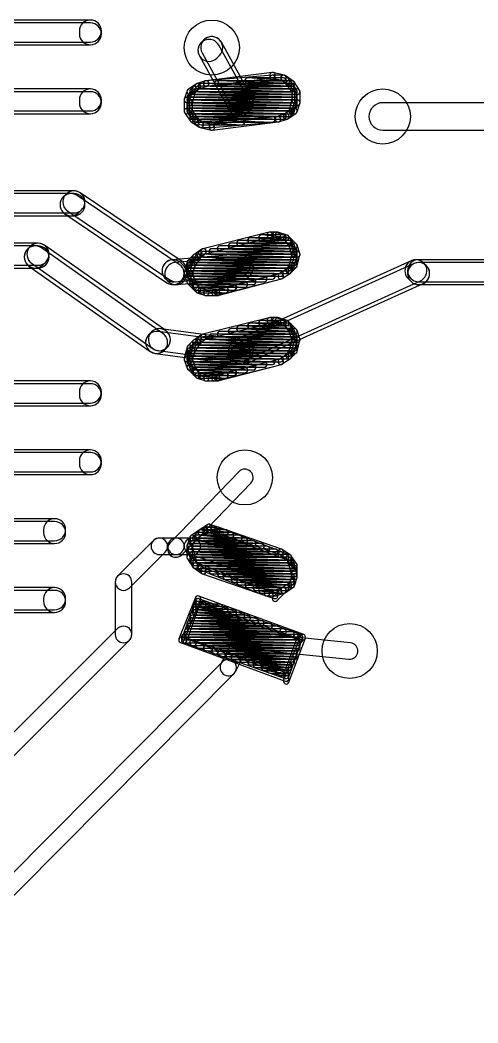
# Model space of a CAD drawing. Extents: x 2.7 to 76.1, y 3.1 to 47.6.
# Drawn here: x 43.65 to 47.87, y 4.08 to 13.33 of the extents above; entities that cross this region are included whole.
import ezdxf

# ---------------------------------------------------------------- set-up
doc = ezdxf.new("R2010")
doc.units = 0

msp = doc.modelspace()

# ---------------------------------------------------------------- linework, layer by layer
for points in [[(44.2976, 13.3255), (39.0652, 13.3255, 1), (39.0652, 13.12225), (44.2976, 13.12225, 1)], [(44.399225, 13.198475), (44.399225, 13.223875, 1), (44.195975, 13.223875), (44.195975, 13.198475, 1)], [(39.0652, 13.09685), (44.2976, 13.09685, 1), (44.2976, 13.3001), (39.0652, 13.3001, 1)], [(45.30075, 12.9971), (45.58015, 12.4891, 1), (45.758245, 12.587045), (45.478845, 13.095045, 1)], [(45.34334, 13.14333), (45.31794, 13.11793, 1), (45.461655, 12.974215), (45.487055, 12.999615, 1)], [(45.783645, 12.612445), (45.504245, 13.120445, 1), (45.32615, 13.0225), (45.60555, 12.5145, 1)], [(45.356355, 12.765395), (45.280155, 12.739995, 1), (45.29624, 12.69175), (45.37244, 12.71715, 1)], [(45.356355, 12.765395), (45.280155, 12.739995, 1), (45.29624, 12.69175), (45.37244, 12.71715, 1)], [(45.971885, 12.81741), (45.362285, 12.76661, 1), (45.36651, 12.715935), (45.97611, 12.766735, 1)], [(45.970845, 12.8427), (45.361245, 12.7665, 1), (45.36755, 12.716045), (45.97715, 12.792245, 1)], [(46.15274, 12.74128), (45.46694, 12.76668, 1), (45.465055, 12.715865), (46.150855, 12.690465, 1)], [(45.466, 12.71585), (46.1264, 12.71585, 1), (46.1264, 12.7667), (45.466, 12.7667, 1)], [(46.12809, 12.76664), (45.74709, 12.79204, 1), (45.743705, 12.741305), (46.124705, 12.715905, 1)], [(45.7454, 12.74125), (46.0756, 12.74125, 1), (46.0756, 12.7921), (45.7454, 12.7921, 1)], [(46.081765, 12.81674), (45.980165, 12.84214, 1), (45.96783, 12.792805), (46.06943, 12.767405, 1)], [(46.0756, 12.8175), (45.974, 12.8175, 1), (45.974, 12.76665), (46.0756, 12.76665, 1)], [(46.144375, 12.75925), (46.093575, 12.81005, 1), (46.05762, 12.774095), (46.10842, 12.723295, 1)], [(46.1659, 12.762425), (46.0897, 12.813225, 1), (46.061495, 12.77092), (46.137695, 12.72012, 1)], [(46.19835, 12.679175), (46.14755, 12.755375, 1), (46.105245, 12.72717), (46.156045, 12.65097, 1)], [(46.22375, 12.679175), (46.17295, 12.755375, 1), (46.130645, 12.72717), (46.181445, 12.65097, 1)], [(44.2976, 12.6905), (39.0652, 12.6905, 1), (39.0652, 12.48725), (44.2976, 12.48725, 1)], [(44.399225, 12.563475), (44.399225, 12.588875, 1), (44.195975, 12.588875), (44.195975, 12.563475, 1)], [(45.187875, 12.673115), (45.162475, 12.596915, 1), (45.21072, 12.58083), (45.23612, 12.65703, 1)], [(45.21273, 12.67124), (45.18733, 12.56964, 1), (45.236665, 12.557305), (45.262065, 12.658905, 1)], [(45.274095, 12.737025), (45.197895, 12.686225, 1), (45.2261, 12.64392), (45.3023, 12.69472, 1)], [(45.27022, 12.73385), (45.21942, 12.68305, 1), (45.255375, 12.647095), (45.306175, 12.697895, 1)], [(46.177905, 12.66509), (45.263505, 12.69049, 1), (45.26209, 12.639655), (46.17649, 12.614255, 1)], [(45.2628, 12.63965), (46.1772, 12.63965, 1), (46.1772, 12.6905), (45.2628, 12.6905, 1)], [(45.2882, 12.66505), (46.1518, 12.66505, 1), (46.1518, 12.7159), (45.2882, 12.7159, 1)], [(46.177925, 12.690485), (45.288925, 12.715885, 1), (45.28747, 12.66506), (46.17647, 12.63966, 1)], [(46.15257, 12.715885), (45.31437, 12.741285, 1), (45.312825, 12.69046), (46.151025, 12.66506, 1)], [(45.3136, 12.69045), (46.1518, 12.69045, 1), (46.1518, 12.7413), (45.3136, 12.7413, 1)], [(46.202625, 12.588875), (46.202625, 12.665075, 1), (46.151775, 12.665075), (46.151775, 12.588875, 1)], [(46.228025, 12.563475), (46.228025, 12.665075, 1), (46.177175, 12.665075), (46.177175, 12.563475, 1)], [(39.0652, 12.46185), (44.2976, 12.46185, 1), (44.2976, 12.6651), (39.0652, 12.6651, 1)], [(45.161175, 12.588875), (45.161175, 12.487275, 1), (45.212025, 12.487275), (45.212025, 12.588875, 1)], [(46.177865, 12.61429), (45.212665, 12.63969, 1), (45.21133, 12.588855), (46.17653, 12.563455, 1)], [(46.177865, 12.58889), (45.212665, 12.61429, 1), (45.21133, 12.563455), (46.17653, 12.538055, 1)], [(46.177865, 12.56349), (45.212665, 12.58889, 1), (45.21133, 12.538055), (46.17653, 12.512655, 1)], [(45.212, 12.58885), (46.1772, 12.58885, 1), (46.1772, 12.6397), (45.212, 12.6397, 1)], [(46.1772, 12.6397), (45.212, 12.6397, 1), (45.212, 12.58885), (46.1772, 12.58885, 1)], [(45.212, 12.58885), (46.1772, 12.58885, 1), (46.1772, 12.6397), (45.212, 12.6397, 1)], [(45.212, 12.56345), (46.1772, 12.56345, 1), (46.1772, 12.6143), (45.212, 12.6143, 1)], [(45.212, 12.53805), (46.1772, 12.53805, 1), (46.1772, 12.5889), (45.212, 12.5889, 1)], [(45.186575, 12.563475), (45.186575, 12.487275, 1), (45.237425, 12.487275), (45.237425, 12.563475, 1)], [(46.177885, 12.63969), (45.238085, 12.66509, 1), (45.23671, 12.614255), (46.17651, 12.588855, 1)], [(45.2374, 12.61425), (46.1772, 12.61425, 1), (46.1772, 12.6651), (45.2374, 12.6651, 1)], [(46.176465, 12.481105), (46.201865, 12.582705, 1), (46.15253, 12.59504), (46.12713, 12.49344, 1)], [(46.20132, 12.47923), (46.22672, 12.55543, 1), (46.178475, 12.571515), (46.153075, 12.495315, 1)], [(45.165445, 12.47317), (45.216245, 12.39697, 1), (45.25855, 12.425175), (45.20775, 12.501375, 1)], [(46.127105, 12.48729), (45.212705, 12.51269, 1), (45.21129, 12.461855), (46.12569, 12.436455, 1)], [(46.152485, 12.53809), (45.212685, 12.56349, 1), (45.21131, 12.512655), (46.15111, 12.487255, 1)], [(46.152485, 12.51269), (45.212685, 12.53809, 1), (45.21131, 12.487255), (46.15111, 12.461855, 1)], [(45.212, 12.51265), (46.1772, 12.51265, 1), (46.1772, 12.5635), (45.212, 12.5635, 1)], [(45.212, 12.48725), (46.1518, 12.48725, 1), (46.1518, 12.5381), (45.212, 12.5381, 1)], [(45.212, 12.46185), (46.1518, 12.46185, 1), (46.1518, 12.5127), (45.212, 12.5127, 1)], [(45.190845, 12.47317), (45.241645, 12.39697, 1), (45.28395, 12.425175), (45.23315, 12.501375, 1)], [(46.07637, 12.461885), (45.23817, 12.487285, 1), (45.236625, 12.43646), (46.074825, 12.41106, 1)], [(45.2374, 12.43645), (46.1264, 12.43645, 1), (46.1264, 12.4873), (45.2374, 12.4873, 1)], [(46.118975, 12.418495), (46.169775, 12.469295, 1), (46.13382, 12.50525), (46.08302, 12.45445, 1)], [(46.1151, 12.41532), (46.1913, 12.46612, 1), (46.163095, 12.508425), (46.086895, 12.457625, 1)], [(53.34, 12.5635), (46.99, 12.5635, 1), (46.99, 12.30945), (53.34, 12.30945, 1)], [(45.2374, 12.41105), (46.0756, 12.41105, 1), (46.0756, 12.4619), (45.2374, 12.4619, 1)], [(45.974875, 12.43648), (45.238275, 12.46188, 1), (45.23652, 12.411065), (45.97312, 12.385665, 1)], [(45.223295, 12.38992), (45.299495, 12.33912, 1), (45.3277, 12.381425), (45.2515, 12.432225, 1)], [(45.69609, 12.411055), (45.26429, 12.436455, 1), (45.261305, 12.38569), (45.693105, 12.36029, 1)], [(45.24482, 12.393095), (45.29562, 12.342295, 1), (45.331575, 12.37825), (45.280775, 12.42905, 1)], [(45.2628, 12.38565), (45.974, 12.38565, 1), (45.974, 12.4365), (45.2628, 12.4365, 1)], [(45.3136, 12.36025), (45.6946, 12.36025, 1), (45.6946, 12.4111), (45.3136, 12.4111, 1)], [(45.41731, 12.334935), (46.02691, 12.385735, 1), (46.022685, 12.43641), (45.413085, 12.38561, 1)], [(45.41835, 12.309645), (46.02795, 12.385845, 1), (46.021645, 12.4363), (45.412045, 12.3601, 1)], [(46.03284, 12.38695), (46.10904, 12.41235, 1), (46.092955, 12.460595), (46.016755, 12.435195, 1)], [(46.03284, 12.38695), (46.10904, 12.41235, 1), (46.092955, 12.460595), (46.016755, 12.435195, 1)], [(45.30743, 12.335605), (45.40903, 12.310205, 1), (45.421365, 12.35954), (45.319765, 12.38494, 1)], [(45.3136, 12.33485), (45.4152, 12.33485, 1), (45.4152, 12.3857), (45.3136, 12.3857, 1)], [(44.1452, 11.7507), (36.195, 11.7507, 1), (36.195, 11.54745), (44.1452, 11.54745, 1)], [(44.07334, 11.72093), (44.04794, 11.69553, 1), (44.191655, 11.551815), (44.217055, 11.577215, 1)], [(45.141895, 11.09828), (44.202095, 11.73328, 1), (44.0883, 11.564865), (45.0281, 10.929865, 1)], [(36.195, 11.52205), (44.1452, 11.52205, 1), (44.1452, 11.7253), (36.195, 11.7253, 1)], [(44.0629, 11.539465), (45.0027, 10.904465, 1), (45.116495, 11.07288), (44.176695, 11.70788, 1)], [(45.94243, 11.36894), (45.33283, 11.21654, 1), (45.345165, 11.167205), (45.954765, 11.319605, 1)], [(45.94243, 11.36894), (45.33283, 11.21654, 1), (45.345165, 11.167205), (45.954765, 11.319605, 1)], [(45.6692, 11.24265), (46.1264, 11.24265, 1), (46.1264, 11.2935), (45.6692, 11.2935, 1)], [(46.153135, 11.26806), (45.670535, 11.29346, 1), (45.66786, 11.242685), (46.15046, 11.217285, 1)], [(46.12821, 11.293435), (45.77261, 11.318835, 1), (45.768985, 11.26811), (46.124585, 11.24271, 1)], [(45.7708, 11.26805), (46.1264, 11.26805, 1), (46.1264, 11.3189), (45.7708, 11.3189, 1)], [(46.128925, 11.31877), (45.874925, 11.34417, 1), (45.86987, 11.293575), (46.12387, 11.268175, 1)], [(45.8724, 11.29345), (46.0756, 11.29345, 1), (46.0756, 11.3443), (45.8724, 11.3443, 1)], [(46.0248, 11.3697), (45.9486, 11.3697, 1), (45.9486, 11.31885), (46.0248, 11.31885, 1)], [(46.0248, 11.3697), (45.9486, 11.3697, 1), (45.9486, 11.31885), (46.0248, 11.31885, 1)], [(46.08364, 11.342995), (46.00744, 11.368395, 1), (45.991355, 11.32015), (46.067555, 11.29475, 1)], [(45.9994, 11.31885), (46.0248, 11.31885, 1), (46.0248, 11.3697), (45.9994, 11.3697, 1)], [(46.10904, 11.342995), (46.03284, 11.368395, 1), (46.016755, 11.32015), (46.092955, 11.29475, 1)], [(46.10904, 11.342995), (46.03284, 11.368395, 1), (46.016755, 11.32015), (46.092955, 11.29475, 1)], [(46.195175, 11.26065), (46.118975, 11.33685, 1), (46.08302, 11.300895), (46.15922, 11.224695, 1)], [(46.17295, 11.256775), (46.12215, 11.332975, 1), (46.079845, 11.30477), (46.130645, 11.22857, 1)], [(43.815, 11.2681), (37.6174, 11.2681, 1), (37.6174, 11.06485), (43.815, 11.06485, 1)], [(37.6174, 11.03945), (43.815, 11.03945, 1), (43.815, 11.2427), (37.6174, 11.2427, 1)], [(43.731065, 11.057995), (44.848665, 10.270595, 1), (44.96573, 10.43675), (43.84813, 11.22415, 1)], [(43.74314, 11.23833), (43.71774, 11.21293, 1), (43.861455, 11.069215), (43.886855, 11.094615, 1)], [(44.99113, 10.46215), (43.87353, 11.24955, 1), (43.756465, 11.083395), (44.874065, 10.295995, 1)], [(45.324895, 11.213025), (45.248695, 11.162225, 1), (45.2769, 11.11992), (45.3531, 11.17072, 1)], [(45.32102, 11.20985), (45.27022, 11.15905, 1), (45.306175, 11.123095), (45.356975, 11.173895, 1)], [(46.17797, 11.166485), (45.33977, 11.191885, 1), (45.338225, 11.14106), (46.176425, 11.11566, 1)], [(45.339, 11.14105), (46.1772, 11.14105, 1), (46.1772, 11.1919), (45.339, 11.1919, 1)], [(46.178045, 11.191885), (45.416045, 11.217285, 1), (45.41435, 11.16646), (46.17635, 11.14106, 1)], [(45.4152, 11.16645), (46.1772, 11.16645, 1), (46.1772, 11.2173), (45.4152, 11.2173, 1)], [(46.17814, 11.21728), (45.49234, 11.24268, 1), (45.490455, 11.191865), (46.176255, 11.166465, 1)], [(45.4914, 11.19185), (46.1518, 11.19185, 1), (46.1518, 11.2427), (45.4914, 11.2427, 1)], [(46.15295, 11.24267), (45.59415, 11.26807, 1), (45.591845, 11.217275), (46.150645, 11.191875, 1)], [(45.593, 11.21725), (46.1518, 11.21725, 1), (46.1518, 11.2681), (45.593, 11.2681, 1)], [(46.20132, 11.174515), (46.17592, 11.250715, 1), (46.127675, 11.23463), (46.153075, 11.15843, 1)], [(46.176465, 11.058705), (46.201865, 11.160305, 1), (46.15253, 11.17264), (46.12713, 11.07104, 1)], [(46.22672, 11.174515), (46.20132, 11.250715, 1), (46.153075, 11.23463), (46.178475, 11.15843, 1)], [(46.201865, 11.058705), (46.227265, 11.160305, 1), (46.17793, 11.17264), (46.15253, 11.07104, 1)], [(45.66076, 11.166145), (45.05116, 11.115345, 1), (45.068035, 10.9128), (45.677635, 10.9636, 1)], [(44.98774, 10.942215), (45.01314, 10.916815, 1), (45.156855, 11.06053), (45.131455, 11.08593, 1)], [(45.093435, 10.8874), (45.703035, 10.9382, 1), (45.68616, 11.140745), (45.07656, 11.089945, 1)], [(45.18733, 11.09644), (45.16193, 10.99484, 1), (45.211265, 10.982505), (45.236665, 11.084105, 1)], [(45.24482, 11.15905), (45.19402, 11.10825, 1), (45.229975, 11.072295), (45.280775, 11.123095, 1)], [(46.152505, 11.09029), (45.238105, 11.11569, 1), (45.23669, 11.064855), (46.15109, 11.039455, 1)], [(45.267045, 11.155175), (45.216245, 11.078975, 1), (45.25855, 11.05077), (45.30935, 11.12697, 1)], [(45.2374, 11.06485), (46.1772, 11.06485, 1), (46.1772, 11.1157), (45.2374, 11.1157, 1)], [(46.177905, 11.11569), (45.263505, 11.14109, 1), (45.26209, 11.090255), (46.17649, 11.064855, 1)], [(45.2628, 11.09025), (46.1772, 11.09025, 1), (46.1772, 11.1411), (45.2628, 11.1411, 1)], [(45.2882, 11.11565), (46.1772, 11.11565, 1), (46.1772, 11.1665), (45.2882, 11.1665, 1)], [(46.177925, 11.141085), (45.288925, 11.166485, 1), (45.28747, 11.11566), (46.17647, 11.09026, 1)], [(47.252855, 11.10664), (45.627255, 10.37004, 1), (45.71114, 10.184905), (47.33674, 10.921505, 1)], [(47.392055, 11.06053), (47.366655, 11.08593, 1), (47.22294, 10.942215), (47.24834, 10.916815, 1)], [(52.705, 11.1157), (47.3202, 11.1157, 1), (47.3202, 10.91245), (52.705, 10.91245, 1)], [(45.162475, 10.98063), (45.187875, 10.90443, 1), (45.23612, 10.920515), (45.21072, 10.996715, 1)], [(46.127105, 11.06489), (45.212705, 11.09029, 1), (45.21129, 11.039455), (46.12569, 11.014055, 1)], [(45.213275, 11.072915), (45.187875, 10.996715, 1), (45.23612, 10.98063), (45.26152, 11.05683, 1)], [(45.187875, 10.98063), (45.213275, 10.90443, 1), (45.26152, 10.920515), (45.23612, 10.996715, 1)], [(45.974845, 10.988685), (45.212845, 11.014085, 1), (45.21115, 10.96326), (45.97315, 10.93786, 1)], [(46.05097, 11.014085), (45.21277, 11.039485, 1), (45.211225, 10.98866), (46.049425, 10.96326, 1)], [(45.212, 11.03945), (46.1518, 11.03945, 1), (46.1518, 11.0903), (45.212, 11.0903, 1)], [(45.212, 11.01405), (46.1264, 11.01405, 1), (46.1264, 11.0649), (45.212, 11.0649, 1)], [(46.101725, 11.039485), (45.212725, 11.064885, 1), (45.21127, 11.01406), (46.10027, 10.98866, 1)], [(45.212, 10.98865), (46.101, 10.98865, 1), (46.101, 11.0395), (45.212, 11.0395, 1)], [(45.212, 10.96325), (46.0502, 10.96325, 1), (46.0502, 11.0141), (45.212, 11.0141, 1)], [(46.1518, 11.0903), (45.2374, 11.0903, 1), (45.2374, 11.03945), (46.1518, 11.03945, 1)], [(45.2374, 11.03945), (46.1518, 11.03945, 1), (46.1518, 11.0903), (45.2374, 11.0903, 1)], [(45.73654, 10.159505), (47.36214, 10.896105, 1), (47.278255, 11.08124), (45.652655, 10.34464, 1)], [(46.0643, 10.94212), (46.1405, 10.99292, 1), (46.112295, 11.035225), (46.036095, 10.984425, 1)], [(46.0643, 10.94212), (46.1405, 10.99292, 1), (46.112295, 11.035225), (46.036095, 10.984425, 1)], [(46.14914, 11.0027), (46.17454, 11.0535, 1), (46.129055, 11.076245), (46.103655, 11.025445, 1)], [(46.144375, 10.996095), (46.195175, 11.046895, 1), (46.15922, 11.08285), (46.10842, 11.03205, 1)], [(47.3202, 10.88705), (52.705, 10.88705, 1), (52.705, 11.0903), (47.3202, 11.0903, 1)], [(45.89874, 10.96328), (45.21294, 10.98868, 1), (45.211055, 10.937865), (45.896855, 10.912465, 1)], [(45.19402, 10.894495), (45.27022, 10.818295, 1), (45.306175, 10.85425), (45.229975, 10.93045, 1)], [(45.212, 10.93785), (45.974, 10.93785, 1), (45.974, 10.9887), (45.212, 10.9887, 1)], [(45.79735, 10.93787), (45.23855, 10.96327, 1), (45.236245, 10.912475), (45.795045, 10.887075, 1)], [(45.2374, 10.91245), (45.8978, 10.91245, 1), (45.8978, 10.9633), (45.2374, 10.9633, 1)], [(45.2374, 10.88705), (45.7962, 10.88705, 1), (45.7962, 10.9379), (45.2374, 10.9379, 1)], [(45.721335, 10.91246), (45.238735, 10.93786, 1), (45.23606, 10.887085), (45.71866, 10.861685, 1)], [(45.216245, 10.89837), (45.267045, 10.82217, 1), (45.30935, 10.850375), (45.25855, 10.926575, 1)], [(45.62021, 10.887035), (45.26461, 10.912435, 1), (45.260985, 10.86171), (45.616585, 10.83631, 1)], [(45.2628, 10.86165), (45.72, 10.86165, 1), (45.72, 10.9125), (45.2628, 10.9125, 1)], [(45.446765, 10.786205), (46.056365, 10.938605, 1), (46.04403, 10.98794), (45.43443, 10.83554, 1)], [(45.472415, 10.78627), (46.056615, 10.93867, 1), (46.04378, 10.987875), (45.45958, 10.835475, 1)], [(45.5445, 10.861595), (45.2651, 10.886995, 1), (45.260495, 10.83635), (45.539895, 10.81095, 1)], [(45.2628, 10.83625), (45.6184, 10.83625, 1), (45.6184, 10.8871), (45.2628, 10.8871, 1)], [(45.280155, 10.81215), (45.356355, 10.78675, 1), (45.37244, 10.834995), (45.29624, 10.860395, 1)], [(45.280155, 10.81215), (45.356355, 10.78675, 1), (45.37244, 10.834995), (45.29624, 10.860395, 1)], [(45.3136, 10.81085), (45.5422, 10.81085, 1), (45.5422, 10.8617), (45.3136, 10.8617, 1)], [(45.3644, 10.78545), (45.4406, 10.78545, 1), (45.4406, 10.8363), (45.3644, 10.8363, 1)], [(45.3644, 10.78545), (45.466, 10.78545, 1), (45.466, 10.8363), (45.3644, 10.8363, 1)], [(45.94243, 10.58154), (45.33283, 10.42914, 1), (45.345165, 10.379805), (45.954765, 10.532205, 1)], [(45.94243, 10.58154), (45.33283, 10.42914, 1), (45.345165, 10.379805), (45.954765, 10.532205, 1)], [(46.128925, 10.53137), (45.874925, 10.55677, 1), (45.86987, 10.506175), (46.12387, 10.480775, 1)], [(45.8724, 10.50605), (46.0756, 10.50605, 1), (46.0756, 10.5569), (45.8724, 10.5569, 1)], [(46.0248, 10.5823), (45.9486, 10.5823, 1), (45.9486, 10.53145), (46.0248, 10.53145, 1)], [(46.0248, 10.5823), (45.9486, 10.5823, 1), (45.9486, 10.53145), (46.0248, 10.53145, 1)], [(46.08364, 10.555595), (46.00744, 10.580995, 1), (45.991355, 10.53275), (46.067555, 10.50735, 1)], [(45.9994, 10.53145), (46.0248, 10.53145, 1), (46.0248, 10.5823), (45.9994, 10.5823, 1)], [(46.10904, 10.555595), (46.03284, 10.580995, 1), (46.016755, 10.53275), (46.092955, 10.50735, 1)], [(46.10904, 10.555595), (46.03284, 10.580995, 1), (46.016755, 10.53275), (46.092955, 10.50735, 1)], [(46.195175, 10.47325), (46.118975, 10.54945, 1), (46.08302, 10.513495), (46.15922, 10.437295, 1)], [(46.17295, 10.469375), (46.12215, 10.545575, 1), (46.079845, 10.51737), (46.130645, 10.44117, 1)], [(44.893765, 10.25294), (45.655765, 10.15134, 1), (45.68263, 10.352805), (44.92063, 10.454405, 1)], [(44.86074, 10.45093), (44.83534, 10.42553, 1), (44.979055, 10.281815), (45.004455, 10.307215, 1)], [(45.70803, 10.378205), (44.94603, 10.479805, 1), (44.919165, 10.27834), (45.681165, 10.17674, 1)], [(46.17814, 10.42988), (45.49234, 10.45528, 1), (45.490455, 10.404465), (46.176255, 10.379065, 1)], [(45.4914, 10.40445), (46.1518, 10.40445, 1), (46.1518, 10.4553), (45.4914, 10.4553, 1)], [(46.15295, 10.45527), (45.59415, 10.48067, 1), (45.591845, 10.429875), (46.150645, 10.404475, 1)], [(45.593, 10.42985), (46.1518, 10.42985, 1), (46.1518, 10.4807), (45.593, 10.4807, 1)], [(45.6692, 10.45525), (46.1264, 10.45525, 1), (46.1264, 10.5061), (45.6692, 10.5061, 1)], [(46.153135, 10.48066), (45.670535, 10.50606, 1), (45.66786, 10.455285), (46.15046, 10.429885, 1)], [(46.12821, 10.506035), (45.77261, 10.531435, 1), (45.768985, 10.48071), (46.124585, 10.45531, 1)], [(45.7708, 10.48065), (46.1264, 10.48065, 1), (46.1264, 10.5315), (45.7708, 10.5315, 1)], [(46.20132, 10.387115), (46.17592, 10.463315, 1), (46.127675, 10.44723), (46.153075, 10.37103, 1)], [(46.22672, 10.387115), (46.20132, 10.463315, 1), (46.153075, 10.44723), (46.178475, 10.37103, 1)], [(45.24482, 10.37165), (45.19402, 10.32085, 1), (45.229975, 10.284895), (45.280775, 10.335695, 1)], [(45.267045, 10.367775), (45.216245, 10.291575, 1), (45.25855, 10.26337), (45.30935, 10.33957, 1)], [(45.324895, 10.425625), (45.248695, 10.374825, 1), (45.2769, 10.33252), (45.3531, 10.38332, 1)], [(45.32102, 10.42245), (45.27022, 10.37165, 1), (45.306175, 10.335695), (45.356975, 10.386495, 1)], [(45.2882, 10.32825), (46.1772, 10.32825, 1), (46.1772, 10.3791), (45.2882, 10.3791, 1)], [(46.177925, 10.353685), (45.288925, 10.379085, 1), (45.28747, 10.32826), (46.17647, 10.30286, 1)], [(46.17797, 10.379085), (45.33977, 10.404485, 1), (45.338225, 10.35366), (46.176425, 10.32826, 1)], [(45.339, 10.35365), (46.1772, 10.35365, 1), (46.1772, 10.4045), (45.339, 10.4045, 1)], [(46.178045, 10.404485), (45.416045, 10.429885, 1), (45.41435, 10.37906), (46.17635, 10.35366, 1)], [(45.4152, 10.37905), (46.1772, 10.37905, 1), (46.1772, 10.4299), (45.4152, 10.4299, 1)], [(46.176465, 10.271305), (46.201865, 10.372905, 1), (46.15253, 10.38524), (46.12713, 10.28364, 1)], [(46.201865, 10.271305), (46.227265, 10.372905, 1), (46.17793, 10.38524), (46.15253, 10.28364, 1)], [(45.18733, 10.30904), (45.16193, 10.20744, 1), (45.211265, 10.195105), (45.236665, 10.296705, 1)], [(46.127105, 10.27749), (45.212705, 10.30289, 1), (45.21129, 10.252055), (46.12569, 10.226655, 1)], [(45.213275, 10.285515), (45.187875, 10.209315, 1), (45.23612, 10.19323), (45.26152, 10.26943, 1)], [(45.212, 10.25205), (46.1518, 10.25205, 1), (46.1518, 10.3029), (45.212, 10.3029, 1)], [(45.212, 10.22665), (46.1264, 10.22665, 1), (46.1264, 10.2775), (45.212, 10.2775, 1)], [(46.101725, 10.252085), (45.212725, 10.277485, 1), (45.21127, 10.22666), (46.10027, 10.20126, 1)], [(46.152505, 10.30289), (45.238105, 10.32829, 1), (45.23669, 10.277455), (46.15109, 10.252055, 1)], [(45.2374, 10.27745), (46.1772, 10.27745, 1), (46.1772, 10.3283), (45.2374, 10.3283, 1)], [(46.1518, 10.3029), (45.2374, 10.3029, 1), (45.2374, 10.25205), (46.1518, 10.25205, 1)], [(45.2374, 10.25205), (46.1518, 10.25205, 1), (46.1518, 10.3029), (45.2374, 10.3029, 1)], [(46.177905, 10.32829), (45.263505, 10.35369, 1), (45.26209, 10.302855), (46.17649, 10.277455, 1)], [(45.2628, 10.30285), (46.1772, 10.30285, 1), (46.1772, 10.3537), (45.2628, 10.3537, 1)], [(46.14914, 10.2153), (46.17454, 10.2661, 1), (46.129055, 10.288845), (46.103655, 10.238045, 1)], [(46.144375, 10.208695), (46.195175, 10.259495, 1), (46.15922, 10.29545), (46.10842, 10.24465, 1)], [(45.162475, 10.19323), (45.187875, 10.11703, 1), (45.23612, 10.133115), (45.21072, 10.209315, 1)], [(45.187875, 10.19323), (45.213275, 10.11703, 1), (45.26152, 10.133115), (45.23612, 10.209315, 1)], [(45.974845, 10.201285), (45.212845, 10.226685, 1), (45.21115, 10.17586), (45.97315, 10.15046, 1)], [(46.05097, 10.226685), (45.21277, 10.252085, 1), (45.211225, 10.20126), (46.049425, 10.17586, 1)], [(45.89874, 10.17588), (45.21294, 10.20128, 1), (45.211055, 10.150465), (45.896855, 10.125065, 1)], [(45.212, 10.20125), (46.101, 10.20125, 1), (46.101, 10.2521), (45.212, 10.2521, 1)], [(45.212, 10.17585), (46.0502, 10.17585, 1), (46.0502, 10.2267), (45.212, 10.2267, 1)], [(45.212, 10.15045), (45.974, 10.15045, 1), (45.974, 10.2013), (45.212, 10.2013, 1)], [(45.79735, 10.15047), (45.23855, 10.17587, 1), (45.236245, 10.125075), (45.795045, 10.099675, 1)], [(45.2374, 10.12505), (45.8978, 10.12505, 1), (45.8978, 10.1759), (45.2374, 10.1759, 1)], [(45.446765, 9.998805), (46.056365, 10.151205, 1), (46.04403, 10.20054), (45.43443, 10.04814, 1)], [(45.472415, 9.99887), (46.056615, 10.15127, 1), (46.04378, 10.200475), (45.45958, 10.048075, 1)], [(46.0643, 10.15472), (46.1405, 10.20552, 1), (46.112295, 10.247825), (46.036095, 10.197025, 1)], [(46.0643, 10.15472), (46.1405, 10.20552, 1), (46.112295, 10.247825), (46.036095, 10.197025, 1)], [(45.19402, 10.107095), (45.27022, 10.030895, 1), (45.306175, 10.06685), (45.229975, 10.14305, 1)], [(45.2374, 10.09965), (45.7962, 10.09965, 1), (45.7962, 10.1505), (45.2374, 10.1505, 1)], [(45.721335, 10.12506), (45.238735, 10.15046, 1), (45.23606, 10.099685), (45.71866, 10.074285, 1)], [(45.216245, 10.11097), (45.267045, 10.03477, 1), (45.30935, 10.062975), (45.25855, 10.139175, 1)], [(45.62021, 10.099635), (45.26461, 10.125035, 1), (45.260985, 10.07431), (45.616585, 10.04891, 1)], [(45.5445, 10.074195), (45.2651, 10.099595, 1), (45.260495, 10.04895), (45.539895, 10.02355, 1)], [(45.2628, 10.07425), (45.72, 10.07425, 1), (45.72, 10.1251), (45.2628, 10.1251, 1)], [(45.2628, 10.04885), (45.6184, 10.04885, 1), (45.6184, 10.0997), (45.2628, 10.0997, 1)], [(44.2976, 9.9981), (39.0652, 9.9981, 1), (39.0652, 9.79485), (44.2976, 9.79485, 1)], [(44.399225, 9.871075), (44.399225, 9.896475, 1), (44.195975, 9.896475), (44.195975, 9.871075, 1)], [(45.280155, 10.02475), (45.356355, 9.99935, 1), (45.37244, 10.047595), (45.29624, 10.072995, 1)], [(45.280155, 10.02475), (45.356355, 9.99935, 1), (45.37244, 10.047595), (45.29624, 10.072995, 1)], [(45.3136, 10.02345), (45.5422, 10.02345, 1), (45.5422, 10.0743), (45.3136, 10.0743, 1)], [(45.3644, 9.99805), (45.4406, 9.99805, 1), (45.4406, 10.0489), (45.3644, 10.0489, 1)], [(45.3644, 9.99805), (45.466, 9.99805, 1), (45.466, 10.0489), (45.3644, 10.0489, 1)], [(39.0652, 9.76945), (44.2976, 9.76945, 1), (44.2976, 9.9727), (39.0652, 9.9727, 1)], [(44.2976, 9.3631), (39.0652, 9.3631, 1), (39.0652, 9.15985), (44.2976, 9.15985, 1)], [(44.399225, 9.236075), (44.399225, 9.261475, 1), (44.195975, 9.261475), (44.195975, 9.236075, 1)], [(39.0652, 9.13445), (44.2976, 9.13445, 1), (44.2976, 9.3377), (39.0652, 9.3377, 1)], [(45.139945, 8.39584), (45.774945, 9.05624, 1), (45.66505, 9.161905), (45.03005, 8.501505, 1)], [(43.9674, 8.7281), (39.0652, 8.7281, 1), (39.0652, 8.52485), (43.9674, 8.52485, 1)], [(39.0652, 8.49945), (43.9674, 8.49945, 1), (43.9674, 8.7027), (39.0652, 8.7027, 1)], [(44.069025, 8.601075), (44.069025, 8.626475, 1), (43.865775, 8.626475), (43.865775, 8.601075, 1)], [(45.299495, 8.622225), (45.223295, 8.571425, 1), (45.2515, 8.52912), (45.3277, 8.57992, 1)], [(45.299495, 8.622225), (45.223295, 8.571425, 1), (45.2515, 8.52912), (45.3277, 8.57992, 1)], [(45.67089, 8.57564), (45.28989, 8.60104, 1), (45.286505, 8.550305), (45.667505, 8.524905, 1)], [(45.2882, 8.55025), (45.593, 8.55025, 1), (45.593, 8.6011), (45.2882, 8.6011, 1)], [(45.381755, 8.650595), (45.305555, 8.625195, 1), (45.32164, 8.57695), (45.39784, 8.60235, 1)], [(45.5953, 8.600995), (45.3159, 8.626395, 1), (45.311295, 8.57575), (45.590695, 8.55035, 1)], [(45.375695, 8.673025), (45.299495, 8.622225, 1), (45.3277, 8.57992), (45.4039, 8.63072, 1)], [(45.3136, 8.57565), (45.5422, 8.57565, 1), (45.5422, 8.6265), (45.3136, 8.6265, 1)], [(45.545795, 8.62624), (45.367995, 8.65164, 1), (45.3608, 8.601305), (45.5386, 8.575905, 1)], [(45.3644, 8.60105), (45.4406, 8.60105, 1), (45.4406, 8.6519), (45.3644, 8.6519, 1)], [(45.47404, 8.650595), (45.39784, 8.675995, 1), (45.381755, 8.62775), (45.457955, 8.60235, 1)], [(45.466, 8.6519), (45.3898, 8.6519, 1), (45.3898, 8.60105), (45.466, 8.60105, 1)], [(46.05946, 8.42155), (45.47526, 8.65015, 1), (45.456735, 8.602795), (46.040935, 8.374195, 1)], [(46.05855, 8.447285), (45.47435, 8.650485, 1), (45.457645, 8.60246), (46.041845, 8.39926, 1)], [(44.656295, 8.089975), (44.986495, 8.420175, 1), (44.8787, 8.52797), (44.5485, 8.19777, 1)], [(44.9326, 8.39785), (45.085, 8.39785, 1), (45.085, 8.5503), (44.9326, 8.5503, 1)], [(45.085, 8.39785), (45.2374, 8.39785, 1), (45.2374, 8.5503), (45.085, 8.5503, 1)], [(45.213295, 8.40176), (45.670495, 8.24936, 1), (45.7187, 8.393985), (45.2615, 8.546385, 1)], [(45.213275, 8.558315), (45.187875, 8.482115, 1), (45.23612, 8.46603), (45.26152, 8.54223, 1)], [(45.213275, 8.558315), (45.187875, 8.482115, 1), (45.23612, 8.46603), (45.26152, 8.54223, 1)], [(45.79735, 8.52487), (45.23855, 8.55027, 1), (45.236245, 8.499475), (45.795045, 8.474075, 1)], [(45.2374, 8.49945), (45.72, 8.49945, 1), (45.72, 8.5503), (45.2374, 8.5503, 1)], [(45.2374, 8.47405), (45.7962, 8.47405, 1), (45.7962, 8.5249), (45.2374, 8.5249, 1)], [(45.873415, 8.499475), (45.238415, 8.524875, 1), (45.23638, 8.47407), (45.87138, 8.44867, 1)], [(45.72141, 8.55026), (45.26421, 8.57566, 1), (45.261385, 8.524885), (45.718585, 8.499485, 1)], [(45.2628, 8.52485), (45.6692, 8.52485, 1), (45.6692, 8.5757), (45.2628, 8.5757, 1)], [(45.18733, 8.467905), (45.21273, 8.366305, 1), (45.262065, 8.37864), (45.236665, 8.48024, 1)], [(46.000215, 8.448685), (45.212815, 8.474085, 1), (45.21118, 8.42326), (45.99858, 8.39786, 1)], [(46.05097, 8.423285), (45.21277, 8.448685, 1), (45.211225, 8.39786), (46.049425, 8.37246, 1)], [(45.924105, 8.47408), (45.212905, 8.49948, 1), (45.21109, 8.448665), (45.92229, 8.423265, 1)], [(45.212, 8.44865), (45.8724, 8.44865, 1), (45.8724, 8.4995), (45.212, 8.4995, 1)], [(45.186575, 8.474075), (45.186575, 8.372475, 1), (45.237425, 8.372475), (45.237425, 8.474075, 1)], [(45.212, 8.42325), (45.9232, 8.42325, 1), (45.9232, 8.4741), (45.212, 8.4741, 1)], [(45.212, 8.39785), (45.9994, 8.39785, 1), (45.9994, 8.4487), (45.212, 8.4487, 1)], [(46.101745, 8.397885), (45.238145, 8.423285, 1), (45.23665, 8.37246), (46.10025, 8.34706, 1)], [(45.2374, 8.37245), (46.0502, 8.37245, 1), (46.0502, 8.4233), (45.2374, 8.4233, 1)], [(46.13444, 8.396595), (46.05824, 8.421995, 1), (46.042155, 8.37375), (46.118355, 8.34835, 1)], [(46.1405, 8.393625), (46.0643, 8.444425, 1), (46.036095, 8.40212), (46.112295, 8.35132, 1)], [(45.190845, 8.35837), (45.241645, 8.28217, 1), (45.28395, 8.310375), (45.23315, 8.386575, 1)], [(45.213275, 8.36443), (45.238675, 8.28823, 1), (45.28692, 8.304315), (45.26152, 8.380515, 1)], [(45.2374, 8.34705), (46.101, 8.34705, 1), (46.101, 8.3979), (45.2374, 8.3979, 1)], [(46.127125, 8.372485), (45.238125, 8.397885, 1), (45.23667, 8.34706), (46.12567, 8.32166, 1)], [(45.2374, 8.32165), (46.1264, 8.32165, 1), (46.1264, 8.3725), (45.2374, 8.3725, 1)], [(46.127125, 8.347085), (45.238125, 8.372485, 1), (45.23667, 8.32166), (46.12567, 8.29626, 1)], [(45.254755, 8.27215), (45.330955, 8.24675, 1), (45.34704, 8.294995), (45.27084, 8.320395, 1)], [(45.2628, 8.29625), (46.1264, 8.29625, 1), (46.1264, 8.3471), (45.2628, 8.3471, 1)], [(46.152525, 8.321685), (45.263525, 8.347085, 1), (45.26207, 8.29626), (46.15107, 8.27086, 1)], [(45.2628, 8.27085), (46.1518, 8.27085, 1), (46.1518, 8.3217), (45.2628, 8.3217, 1)], [(46.152525, 8.296285), (45.263525, 8.321685, 1), (45.26207, 8.27086), (46.15107, 8.24546, 1)], [(45.248695, 8.27512), (45.324895, 8.22432, 1), (45.3531, 8.266625), (45.2769, 8.317425, 1)], [(46.17592, 8.304315), (46.15052, 8.380515, 1), (46.102275, 8.36443), (46.127675, 8.28823, 1)], [(46.19835, 8.310375), (46.14755, 8.386575, 1), (46.105245, 8.35837), (46.156045, 8.28217, 1)], [(46.201865, 8.20084), (46.176465, 8.30244, 1), (46.12713, 8.290105), (46.15253, 8.188505, 1)], [(46.202625, 8.194675), (46.202625, 8.296275, 1), (46.151775, 8.296275), (46.151775, 8.194675, 1)], [(46.1772, 8.2963), (45.3136, 8.2963, 1), (45.3136, 8.24545), (46.1772, 8.24545, 1)], [(45.3136, 8.24545), (46.1518, 8.24545, 1), (46.1518, 8.2963), (45.3136, 8.2963, 1)], [(46.17797, 8.270885), (45.33977, 8.296285, 1), (45.338225, 8.24546), (46.176425, 8.22006, 1)], [(45.329735, 8.247195), (45.913935, 8.018595, 1), (45.93246, 8.06595), (45.34826, 8.29455, 1)], [(45.330645, 8.22146), (45.914845, 8.01826, 1), (45.93155, 8.066285), (45.34735, 8.269485, 1)], [(45.339, 8.24545), (46.1772, 8.24545, 1), (46.1772, 8.2963), (45.339, 8.2963, 1)], [(46.178045, 8.245485), (45.416045, 8.270885, 1), (45.41435, 8.22006), (46.17635, 8.19466, 1)], [(45.4152, 8.22005), (46.1772, 8.22005, 1), (46.1772, 8.2709), (45.4152, 8.2709, 1)], [(46.152775, 8.22008), (45.492375, 8.24548, 1), (45.49042, 8.194665), (46.15082, 8.169265, 1)], [(45.4914, 8.19465), (46.1772, 8.19465, 1), (46.1772, 8.2455), (45.4914, 8.2455, 1)], [(44.678625, 7.661275), (44.678625, 8.143875, 1), (44.526175, 8.143875), (44.526175, 7.661275, 1)], [(46.152855, 8.194675), (45.543255, 8.220075, 1), (45.54114, 8.16927), (46.15074, 8.14387, 1)], [(45.5422, 8.16925), (46.1518, 8.16925, 1), (46.1518, 8.2201), (45.5422, 8.2201, 1)], [(46.153005, 8.16927), (45.619605, 8.19467, 1), (45.61719, 8.143875), (46.15059, 8.118475, 1)], [(45.6184, 8.14385), (46.1518, 8.14385, 1), (46.1518, 8.1947), (45.6184, 8.1947, 1)], [(46.12781, 8.14386), (45.67061, 8.16926, 1), (45.667785, 8.118485), (46.124985, 8.093085, 1)], [(45.6692, 8.11845), (46.1518, 8.11845, 1), (46.1518, 8.1693), (45.6692, 8.1693, 1)], [(46.10281, 8.118435), (45.74721, 8.143835, 1), (45.743585, 8.09311), (46.099185, 8.06771, 1)], [(45.7454, 8.09305), (46.1264, 8.09305, 1), (46.1264, 8.1439), (45.7454, 8.1439, 1)], [(46.0897, 8.04652), (46.1659, 8.09732, 1), (46.137695, 8.139625), (46.061495, 8.088825, 1)], [(46.0897, 8.04652), (46.1659, 8.09732, 1), (46.137695, 8.139625), (46.061495, 8.088825, 1)], [(46.17592, 8.11043), (46.20132, 8.18663, 1), (46.153075, 8.202715), (46.127675, 8.126515, 1)], [(46.17592, 8.11043), (46.20132, 8.18663, 1), (46.153075, 8.202715), (46.127675, 8.126515, 1)], [(43.9674, 8.0931), (39.0652, 8.0931, 1), (39.0652, 7.88985), (43.9674, 7.88985, 1)], [(39.0652, 7.86445), (43.9674, 7.86445, 1), (43.9674, 8.0677), (39.0652, 8.0677, 1)], [(44.069025, 7.966075), (44.069025, 7.991475, 1), (43.865775, 7.991475), (43.865775, 7.966075, 1)], [(46.078125, 8.09297), (45.824125, 8.11837, 1), (45.81907, 8.067775), (46.07307, 8.042375, 1)], [(45.8216, 8.06765), (46.101, 8.06765, 1), (46.101, 8.1185), (45.8216, 8.1185, 1)], [(45.8724, 8.04225), (46.0756, 8.04225, 1), (46.0756, 8.0931), (45.8724, 8.0931, 1)], [(45.915155, 8.01815), (45.991355, 7.99275, 1), (46.00744, 8.040995), (45.93124, 8.066395, 1)], [(45.9232, 8.01685), (45.9994, 8.01685, 1), (45.9994, 8.0677), (45.9232, 8.0677, 1)], [(46.00744, 8.01815), (46.08364, 8.04355, 1), (46.067555, 8.091795), (45.991355, 8.066395, 1)], [(46.017375, 7.973495), (46.093575, 8.049695, 1), (46.05762, 8.08565), (45.98142, 8.00945, 1)], [(45.26459, 8.000915), (45.11219, 7.619915, 1), (45.159405, 7.60103), (45.311805, 7.98203, 1)], [(45.264255, 7.974625), (45.137255, 7.619025, 1), (45.18514, 7.60192), (45.31214, 7.95752, 1)], [(45.420185, 7.940205), (45.293185, 7.965605, 1), (45.28321, 7.91574), (45.41021, 7.89034, 1)], [(46.262185, 7.65973), (45.296985, 8.01533, 1), (45.27941, 7.967615), (46.24461, 7.612015, 1)], [(46.236425, 7.65986), (45.296625, 7.99006, 1), (45.27977, 7.942085), (46.21957, 7.611885, 1)], [(45.2882, 7.91525), (45.339, 7.91525, 1), (45.339, 7.9661), (45.2882, 7.9661, 1)], [(45.746665, 7.839065), (45.238665, 7.864465, 1), (45.23613, 7.81368), (45.74413, 7.78828, 1)], [(45.2374, 7.81365), (45.6946, 7.81365, 1), (45.6946, 7.8645), (45.2374, 7.8645, 1)], [(45.62021, 7.889835), (45.26461, 7.915235, 1), (45.260985, 7.86451), (45.616585, 7.83911, 1)], [(45.5445, 7.915195), (45.2651, 7.940595, 1), (45.260495, 7.88995), (45.539895, 7.86455, 1)], [(45.69609, 7.864455), (45.26429, 7.889855, 1), (45.261305, 7.83909), (45.693105, 7.81369, 1)], [(45.2628, 7.88985), (45.4914, 7.88985, 1), (45.4914, 7.9407), (45.2628, 7.9407, 1)], [(45.2628, 7.86445), (45.5422, 7.86445, 1), (45.5422, 7.9153), (45.2628, 7.9153, 1)], [(45.2628, 7.83905), (45.6184, 7.83905, 1), (45.6184, 7.8899), (45.2628, 7.8899, 1)], [(45.4914, 7.9407), (45.2882, 7.9407, 1), (45.2882, 7.88985), (45.4914, 7.88985, 1)], [(45.2882, 7.88985), (45.4152, 7.88985, 1), (45.4152, 7.9407), (45.2882, 7.9407, 1)], [(45.212, 7.73745), (45.8724, 7.73745, 1), (45.8724, 7.7883), (45.212, 7.7883, 1)], [(45.949475, 7.76288), (45.212875, 7.78828, 1), (45.21112, 7.737465), (45.94772, 7.712065, 1)], [(45.8227, 7.813675), (45.2385, 7.839075, 1), (45.236295, 7.78827), (45.820495, 7.76287, 1)], [(45.2374, 7.78825), (45.7454, 7.78825, 1), (45.7454, 7.8391), (45.2374, 7.8391, 1)], [(45.2374, 7.76285), (45.8216, 7.76285, 1), (45.8216, 7.8137), (45.2374, 7.8137, 1)], [(45.873415, 7.788275), (45.238415, 7.813675, 1), (45.23638, 7.76287), (45.87138, 7.73747, 1)], [(41.659095, 4.610175), (44.656295, 7.607375, 1), (44.5485, 7.71517), (41.5513, 4.71797, 1)], [(46.152465, 7.68669), (45.187265, 7.71209, 1), (45.18593, 7.661255), (46.15113, 7.635855, 1)], [(46.203235, 7.66129), (45.187235, 7.68669, 1), (45.18596, 7.635855), (46.20196, 7.610455, 1)], [(45.1866, 7.66125), (46.0756, 7.66125, 1), (46.0756, 7.7121), (45.1866, 7.7121, 1)], [(45.1866, 7.63585), (46.1518, 7.63585, 1), (46.1518, 7.6867), (45.1866, 7.6867, 1)], [(46.02559, 7.737485), (45.21279, 7.762885, 1), (45.211205, 7.71206), (46.024005, 7.68666, 1)], [(46.076345, 7.712085), (45.212745, 7.737485, 1), (45.21125, 7.68666), (46.07485, 7.66126, 1)], [(45.212, 7.71205), (45.9486, 7.71205, 1), (45.9486, 7.7629), (45.212, 7.7629, 1)], [(45.212, 7.68665), (46.0248, 7.68665, 1), (46.0248, 7.7375), (45.212, 7.7375, 1)], [(45.635775, 7.322385), (45.762775, 7.576385, 1), (45.62642, 7.64456), (45.49942, 7.39056, 1)], [(45.68682, 7.534645), (46.67742, 7.433045, 1), (46.692975, 7.5847), (45.702375, 7.6863, 1)], [(45.12701, 7.586615), (46.09221, 7.231015, 1), (46.109785, 7.27873), (45.144585, 7.63433, 1)], [(46.228605, 7.63589), (45.161805, 7.66129, 1), (45.16059, 7.610455), (46.22739, 7.585055, 1)], [(46.203215, 7.61049), (45.161815, 7.63589, 1), (45.16058, 7.585055), (46.20198, 7.559655, 1)], [(45.15277, 7.586485), (46.09257, 7.256285, 1), (46.109425, 7.30426), (45.169625, 7.63446, 1)], [(45.1612, 7.61045), (46.2026, 7.61045, 1), (46.2026, 7.6613), (45.1612, 7.6613, 1)], [(45.1612, 7.58505), (46.228, 7.58505, 1), (46.228, 7.6359), (45.1612, 7.6359, 1)], [(46.203265, 7.58509), (45.238065, 7.61049, 1), (45.23673, 7.559655), (46.20193, 7.534255, 1)], [(45.2374, 7.55965), (46.2026, 7.55965, 1), (46.2026, 7.6105), (45.2374, 7.6105, 1)], [(46.203305, 7.55969), (45.288905, 7.58509, 1), (45.28749, 7.534255), (46.20189, 7.508855, 1)], [(45.2882, 7.53425), (46.2026, 7.53425, 1), (46.2026, 7.5851), (45.2882, 7.5851, 1)], [(46.124805, 7.220545), (46.277205, 7.626945, 1), (46.22959, 7.6448), (46.07719, 7.2384, 1)], [(46.12494, 7.27172), (46.25194, 7.62732, 1), (46.204055, 7.644425), (46.077055, 7.288825, 1)], [(46.17799, 7.534285), (45.36519, 7.559685, 1), (45.363605, 7.50886), (46.176405, 7.48346, 1)], [(45.3644, 7.50885), (46.2026, 7.50885, 1), (46.2026, 7.5597), (45.3644, 7.5597, 1)], [(45.4406, 7.48345), (46.1772, 7.48345, 1), (46.1772, 7.5343), (45.4406, 7.5343, 1)], [(46.178075, 7.50888), (45.441475, 7.53428, 1), (45.43972, 7.483465), (46.17632, 7.458065, 1)], [(46.17814, 7.48348), (45.49234, 7.50888, 1), (45.490455, 7.458065), (46.176255, 7.432665, 1)], [(45.4914, 7.45805), (46.1772, 7.45805, 1), (46.1772, 7.5089), (45.4914, 7.5089, 1)], [(42.44671, 4.10239), (45.62171, 7.30279, 1), (45.513485, 7.410155), (42.338485, 4.209755, 1)], [(46.1529, 7.458075), (45.5687, 7.483475, 1), (45.566495, 7.43267), (46.150695, 7.40727, 1)], [(45.5676, 7.43265), (46.1772, 7.43265, 1), (46.1772, 7.4835), (45.5676, 7.4835, 1)], [(46.1518, 7.4581), (45.6184, 7.4581, 1), (45.6184, 7.40725), (46.1518, 7.40725, 1)], [(45.6184, 7.40725), (46.1518, 7.40725, 1), (46.1518, 7.4581), (45.6184, 7.4581, 1)], [(46.15321, 7.43266), (45.69601, 7.45806, 1), (45.693185, 7.407285), (46.150385, 7.381885, 1)], [(45.6946, 7.40725), (46.1518, 7.40725, 1), (46.1518, 7.4581), (45.6946, 7.4581, 1)], [(46.12821, 7.407235), (45.77261, 7.432635, 1), (45.768985, 7.38191), (46.124585, 7.35651, 1)], [(45.7708, 7.38185), (46.1518, 7.38185, 1), (46.1518, 7.4327), (45.7708, 7.4327, 1)], [(46.12851, 7.38181), (45.82371, 7.40721, 1), (45.819485, 7.356535), (46.124285, 7.331135, 1)], [(45.8216, 7.35645), (46.1264, 7.35645, 1), (46.1264, 7.4073), (45.8216, 7.4073, 1)], [(46.10415, 7.3563), (45.90095, 7.3817, 1), (45.894645, 7.331245), (46.097845, 7.305845, 1)], [(45.8978, 7.33105), (46.1264, 7.33105, 1), (46.1264, 7.3819), (45.8978, 7.3819, 1)], [(46.105175, 7.33075), (45.952775, 7.35615, 1), (45.94442, 7.305995), (46.09682, 7.280595, 1)], [(45.9486, 7.30565), (46.101, 7.30565, 1), (46.101, 7.3565), (45.9486, 7.3565, 1)], [(46.0248, 7.28025), (46.101, 7.28025, 1), (46.101, 7.3311), (46.0248, 7.3311, 1)]]:
    msp.add_lwpolyline(points, format="xyb", close=True)
for centre in [(45.4152, 13.071475), (46.99, 12.436475), (45.72, 9.109075), (46.6852, 7.508875)]:
    msp.add_circle(centre, 0.254)

doc.saveas('drawing.dxf')
